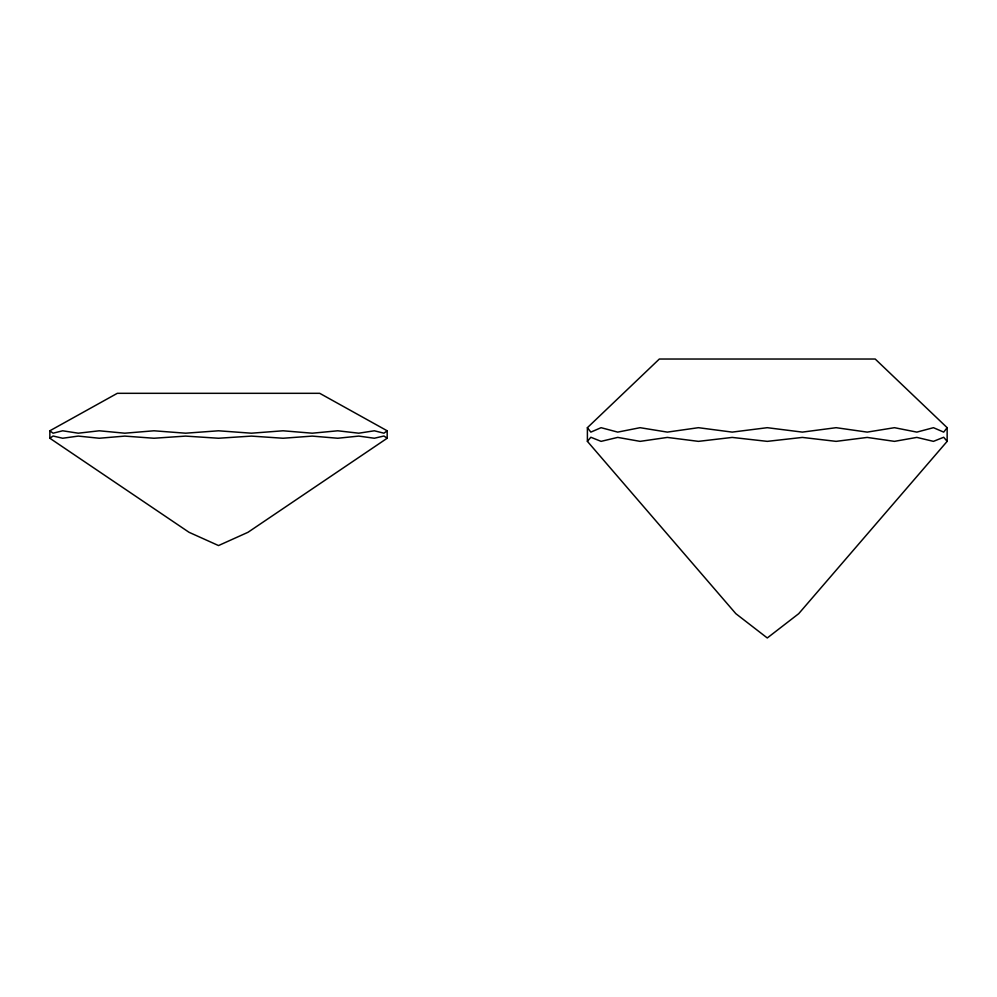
<?xml version="1.0" encoding="UTF-8"?>
<svg xmlns="http://www.w3.org/2000/svg" width="997" height="997" viewBox="0 0 997 997"><rect width="100%" height="100%" fill="white"/><g stroke="black" fill="none" stroke-linecap="round" stroke-linejoin="round"><path stroke-width="1.5" d="M947.15 427.688L943.698 432.112L933.454 427.688L916.841 432.112L894.471 427.688L867.203 432.112L836.109 427.688L802.361 432.112L767.279 427.688L732.184 432.112L698.436 427.688L667.342 432.112L640.086 427.688L617.716 432.112L601.091 427.688L590.847 432.112L587.395 427.688L659.341 359.032L875.204 359.032L947.15 427.688L947.15 441.359L798.709 613.678L767.279 637.968L735.848 613.678L587.395 441.359L587.395 427.688M587.395 441.359L590.847 437.259L601.091 441.359L617.716 437.396L640.086 441.359L667.342 437.421L698.436 441.359L732.184 437.421L767.279 441.359L802.361 437.421L836.109 441.359L867.203 437.421L894.471 441.359L916.841 437.396L933.454 441.359L943.698 437.259L947.15 441.359M387.185 430.791L383.945 433.197L374.349 430.791L358.758 433.197L337.784 430.791L312.223 433.197L283.061 430.791L251.418 433.197L218.517 430.791L185.616 433.197L153.974 430.791L124.812 433.197L99.251 430.791L78.277 433.197L62.686 430.791L53.09 433.197L49.85 430.791L117.322 393.317L319.713 393.317L387.185 430.791L387.185 438.244L247.991 532.298L218.517 545.558L189.044 532.298L49.85 438.244L49.85 430.791M49.85 438.244L53.09 436.013L62.686 438.244L78.277 436.088L99.251 438.244L124.812 436.1L153.974 438.244L185.616 436.1L218.517 438.244L251.418 436.1L283.061 438.244L312.223 436.1L337.784 438.244L358.758 436.088L374.349 438.244L383.945 436.013L387.185 438.244"/></g></svg>
